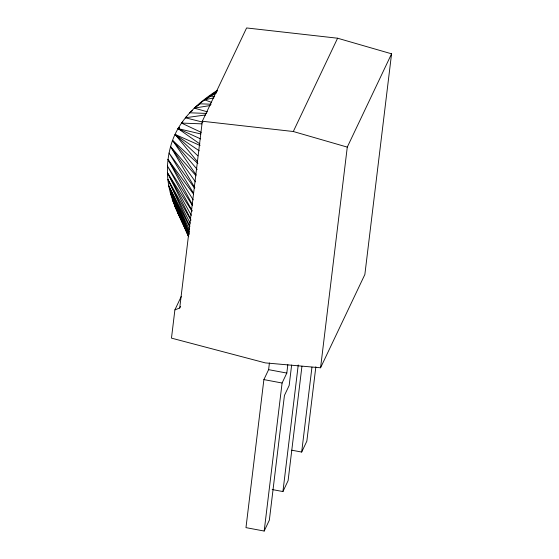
<?xml version="1.0" encoding="UTF-8"?>
<svg xmlns="http://www.w3.org/2000/svg" width="559" height="559" viewBox="0 0 559 559"><rect width="100%" height="100%" fill="white"/><g stroke="black" fill="none" stroke-linecap="round" stroke-linejoin="round"><path stroke-width="0.84" d="M188.565 236.73C180.669 218.087 169.775 199.989 167.896 179.411C166.771 168.441 167.637 157.289 170.586 146.661C177.007 121.939 196.482 103.506 217.43 90.306M174.89 309.882L171.473 338.125L265.301 362.889L320.573 367.787L364.866 274.49L391.566 53.818L337.594 38.215L246.596 27.95L202.309 121.247L179.712 308.016L174.89 309.882L181.214 296.556M269.424 362.952L268.613 369.653L263.883 379.603L245.974 527.633L264.183 531.05L269.347 520.163L284.44 395.444L289.164 385.486L291.637 365.048M264.183 531.05L282.092 383.02L286.816 373.07L287.829 364.692M272.17 489.537L282.931 491.557L298.247 364.978M301.944 366.229L288.095 480.67L282.931 491.557M291.749 450.191L301.678 452.056L311.95 367.179M315.856 366.725L306.842 441.17L301.678 452.056M320.573 367.787L347.279 147.115L391.566 53.818M179.712 308.016L180.452 306.451M202.309 121.247L293.3 131.512L337.594 38.215M201.219 132.364L181.479 123.064L182.821 121.981M179.425 127.557L178.069 128.626L199.912 143.956M192.303 110.675L189.578 112.785L206.523 113.435M200.415 103.408L194.232 108.111L207.508 111.856M205.915 99.236L210.722 95.582M212.099 94.534L216.906 90.879M199.815 103.974L194.232 108.111L210.296 105.532M206.089 99.313L208.877 97.245M217.283 91.089L199.256 103.778L211.127 104.219M216.619 91.746L204.629 99.816L211.623 102.416M216.305 93.06L210.324 96.239L214.67 96.386M204.629 99.816L213.95 97.832M205.67 114.923L185.322 117.774L186.671 116.684L185.322 117.774L202.861 122.148M181.479 123.064L201.869 123.867M268.613 369.653L286.816 373.07M263.883 379.603L282.092 383.02M200.765 133.943L178.069 128.626L179.453 127.599L178.069 128.626L200.681 138.905M293.3 131.512L347.279 147.115M200.087 145.494L175.107 134.433L197.369 161.656M199.249 150.825L175.107 134.433L197.879 155.814M196.048 174.757L172.605 140.456L197.914 163.507M194.874 187.796L170.586 146.661L196.069 175.868M172.605 140.456L197.201 169.426M192.38 204.622L168.014 159.511L193.61 194.204M194.469 188.083L169.056 153.026L193.512 193.162M170.586 146.661L195.468 181.85M190.808 219.345L167.434 172.738L191.947 211.099M192.492 205.586L167.469 166.093L192.205 210.89M168.014 159.511L193.183 199.87M189.892 226.528L167.896 179.411L190.933 220.26M167.434 172.738L191.29 215.327M177.566 212.078L183.121 223.866L174.674 205.747L179.788 216.193M189.634 226.716L168.853 186.077L189.103 233.683M167.896 179.411L190.165 223.23M189.48 229.686L168.853 186.077L189.382 232.188M185.721 229.365L184.98 227.792L185.756 229.344M188.746 235.989L170.313 192.715L189.194 234.535M188.628 236.247L172.256 199.277L188.69 236.695M170.313 192.715L188.607 234.738"/></g></svg>
